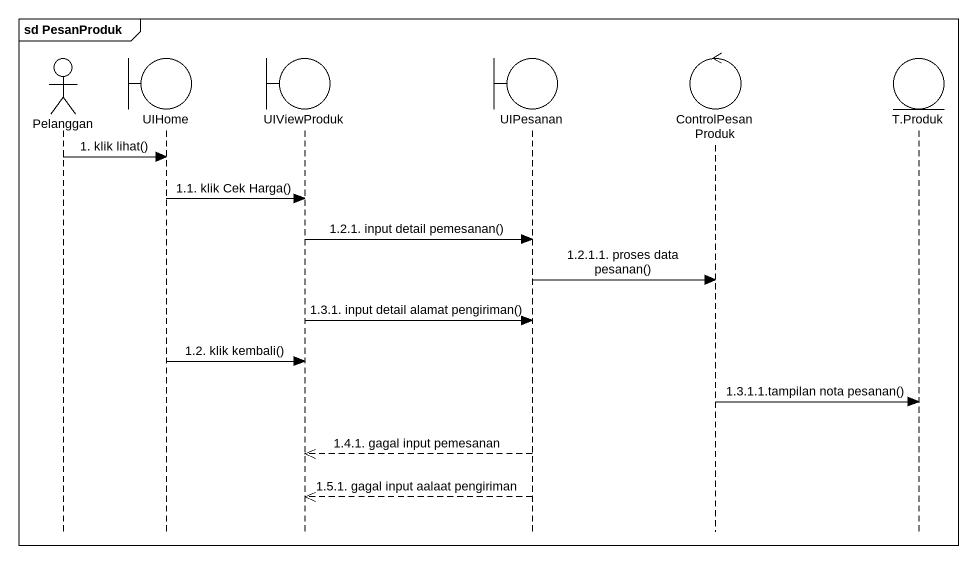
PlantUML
@startuml
mainframe sd PesanProduk
hide footbox
actor Pelanggan
boundary UIHome
boundary UIViewProduk
boundary UIPesanan
control ControlPesanProduk
entity "T.Produk" as T_Produk

Pelanggan -> UIHome : 1. klik lihat()
UIHome -> UIViewProduk : 1.1. klik Cek Harga()
UIViewProduk -> UIPesanan : 1.2.1. input detail pemesanan()
UIPesanan -> ControlPesanProduk : 1.2.1.1. proses data pesanan()
UIViewProduk -> UIPesanan : 1.3.1. input detail alamat pengiriman()
UIHome -> UIViewProduk : 1.2. klik kembali()
ControlPesanProduk -> T_Produk : 1.3.1.1.tampilan nota pesanan()
UIPesanan -->> UIViewProduk : 1.4.1. gagal input pemesanan
UIPesanan -->> UIViewProduk : 1.5.1. gagal input aalaat pengiriman
@enduml
